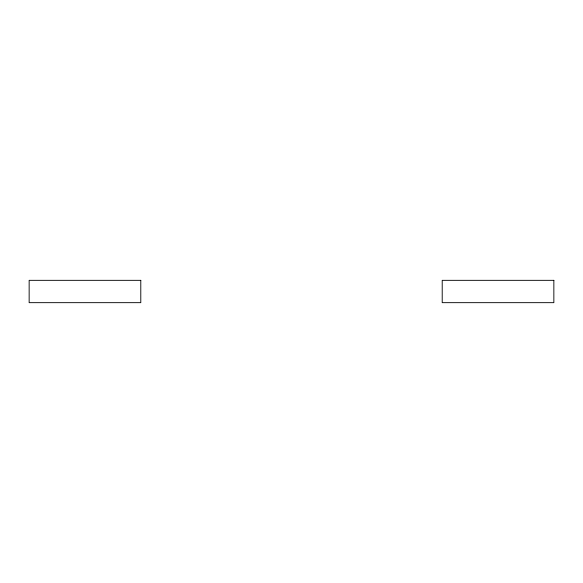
<?xml version="1.0" encoding="UTF-8"?>
<svg xmlns="http://www.w3.org/2000/svg" width="583" height="583" viewBox="0 0 583 583"><rect width="100%" height="100%" fill="white"/><g stroke="black" fill="none" stroke-linecap="round" stroke-linejoin="round"><path stroke-width="0.87" d="M140.787 280.336L29.15 280.336L29.15 302.664L140.787 302.664L140.787 280.336M553.85 280.336L442.213 280.336L442.213 302.664L553.85 302.664L553.85 280.336"/></g></svg>
